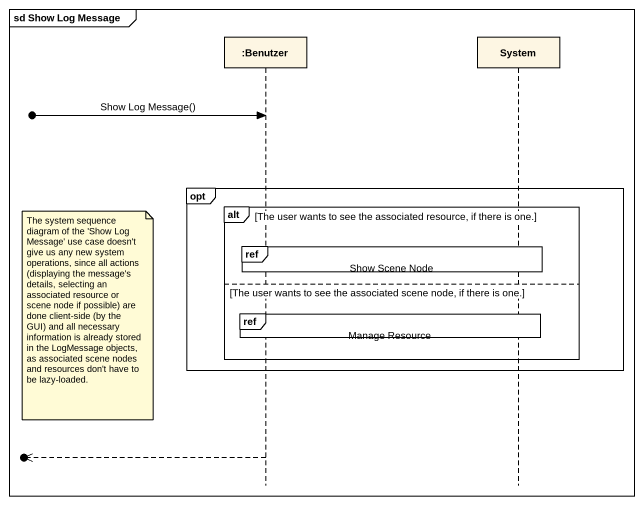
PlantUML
@startuml
mainframe sd Show Log Message
hide footbox
participant ":Benutzer" as Benutzer
participant System

[o-> Benutzer : Show Log Message()
opt
  alt The user wants to see the associated resource, if there is one.
    ref over Benutzer, System : Show Scene Node
  else The user wants to see the associated scene node, if there is one.
    ref over Benutzer, System : Manage Resource
    note left of Benutzer : The system sequence diagram of the 'Show Log Message' use case doesn't give us any new system operations, since all actions (displaying the message's details, selecting an associated resource or scene node if possible) are done client-side (by the GUI) and all necessary information is already stored in the LogMessage objects, as associated scene nodes and resources don't have to be lazy-loaded.
  end
end
[o<<-- Benutzer
@enduml
